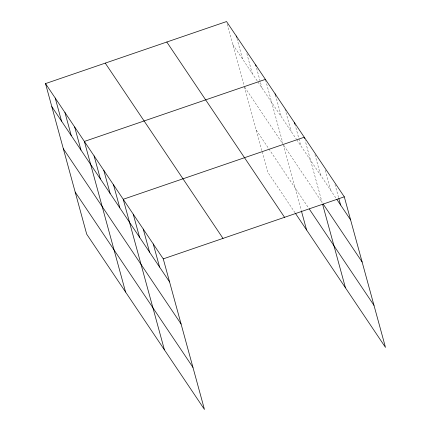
<?xml version="1.0" encoding="UTF-8"?>
<svg xmlns="http://www.w3.org/2000/svg" width="431" height="431" viewBox="0 0 431 431"><rect width="100%" height="100%" fill="white"/><g stroke="black" fill="none" stroke-linecap="round" stroke-linejoin="round"><path stroke-width="0.32" stroke-dasharray="2.15 1.62" d="M232.853 44.619L257.512 81.33M257.889 81.885L296.372 139.17M296.743 139.725L336.148 198.379M244.738 87.256L282.849 143.981M283.97 145.651L322.081 202.381L305.132 140.436M256.224 130.049L308.531 207.909M295.009 212.725L267.737 172.125L262.07 151.41M334.984 184.49L338.664 197.948M325.152 170.234L330.588 190.098M314.964 154.691L320.578 175.201M294.89 124.053L298.748 138.152M298.925 138.793L300.854 145.845M285.004 108.951L291.14 131.385M275.463 95.132L281.427 116.925M265.577 80.031L282.865 143.243M283.221 144.536L301.28 210.549M256.564 68.136L261.994 87.999M246.85 53.676L252.28 73.539M236.958 38.574L242.567 59.079M227.245 24.114L244.011 85.403M244.366 86.696L261.892 150.764"/><path stroke-width="0.65" d="M45.514 83.598L163.263 258.875L204.456 409.45L86.706 234.173L45.514 83.598L226.544 21.55L344.294 196.827L385.486 347.402L295.38 213.28M265.399 79.39L84.374 141.438L125.566 292.013M163.263 258.875L344.294 196.827M336.886 199.478L350.602 219.896M323.191 204.035L362.115 261.973M309.28 209.024L373.973 305.326M166.802 42.028L284.552 217.299M105.256 63.125L223.005 238.397M51.828 106.672L169.577 281.944M63.341 148.749L181.09 324.02M75.199 192.097L192.948 367.374M338.841 198.589L340.592 205M304.609 138.513L304.259 137.23L123.228 199.284L164.421 349.859M322.609 204.321L345.452 287.806M294.54 122.77L294.89 124.053M275.113 93.85L275.463 95.132M301.458 211.195L306.592 229.965M255.685 64.93L256.036 66.212M236.258 36.01L236.608 37.292M153.258 243.978L159.567 267.048M143.248 229.076L149.557 252.151M133.238 214.18L139.552 237.249M113.515 184.818L119.829 207.893M103.801 170.358L110.115 193.433M94.087 155.898L100.401 178.973M74.66 126.978L80.969 150.053M64.946 112.518L71.255 135.593M55.233 98.058L61.541 121.133"/></g></svg>
